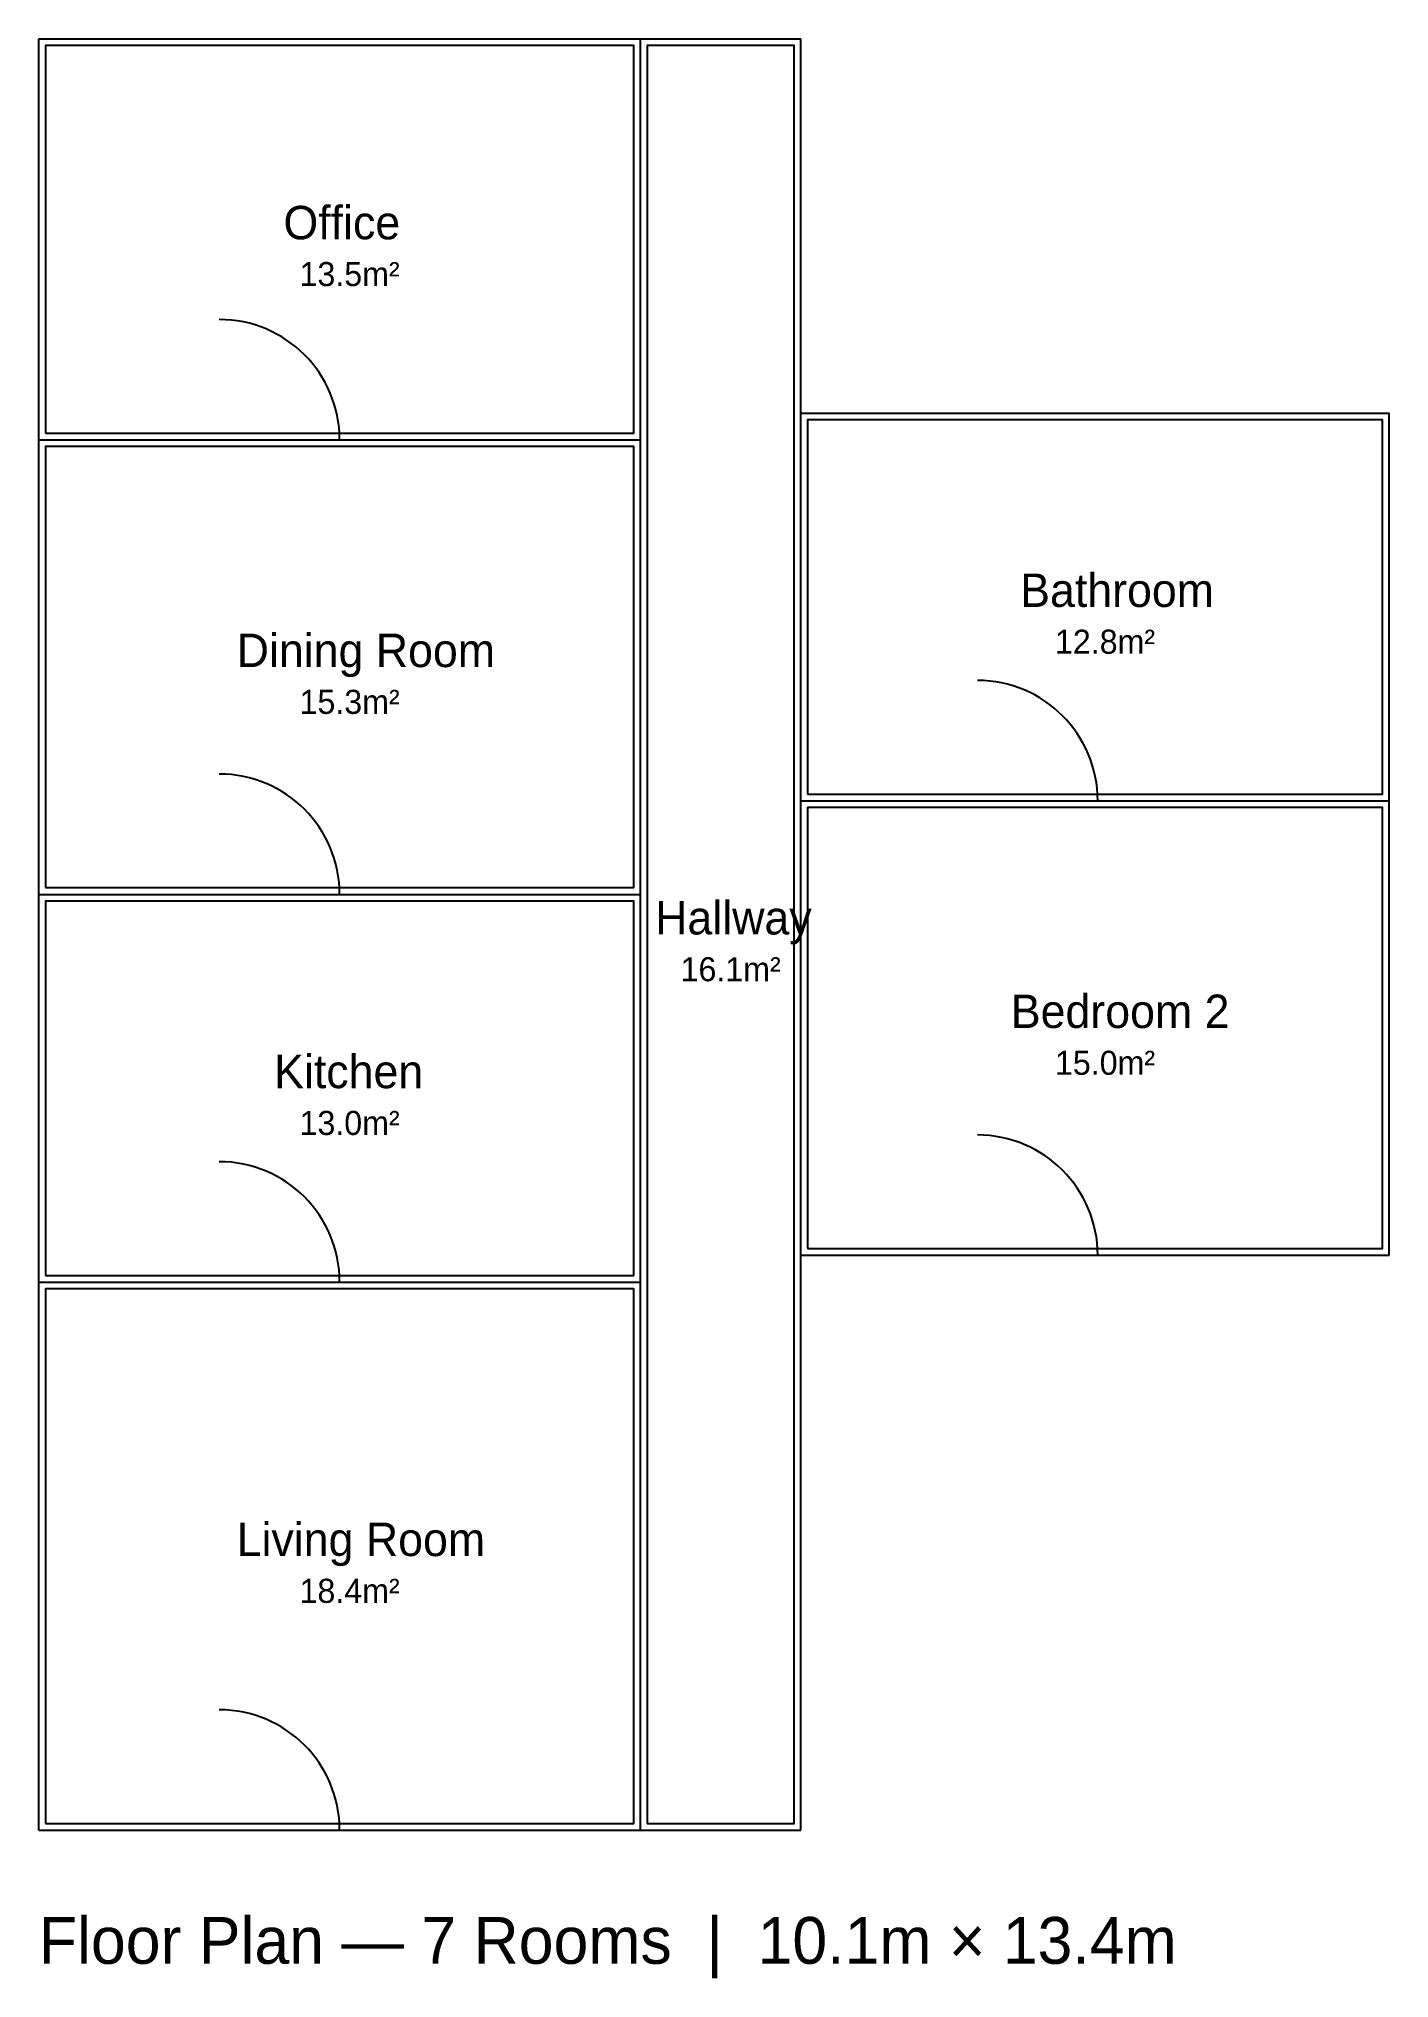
# Model space of a CAD drawing. Header units: metres. Extents: x 0 to 10.1, y -1.1 to 13.4.
import ezdxf

# ---------------------------------------------------------------- set-up
doc = ezdxf.new("R2010")
doc.units = ezdxf.units.M
for name, color, linetype in [('DOOR', 1, 'Continuous'), ('ROOM', 3, 'Continuous'), ('TEXT', 2, 'Continuous'), ('WALL', 7, 'Continuous'), ('WINDOW', 5, 'Continuous')]:
    doc.layers.add(name, color=color, linetype=linetype)

msp = doc.modelspace()

# ---------------------------------------------------------------- linework, layer by layer
at = {"layer": 'DOOR'}
for p, q in [((1.35, 10.4), (2.25, 10.4)), ((7.02, 7.7), (7.92, 7.7)), ((1.35, 7), (2.25, 7)), ((7.02, 4.3), (7.92, 4.3)), ((1.35, 4.1), (2.25, 4.1)), ((1.35, 0), (2.25, 0))]:
    msp.add_line(p, q, dxfattribs=at)
for centre in [(1.35, 10.4), (7.02, 7.7), (1.35, 7), (7.02, 4.3), (1.35, 4.1), (1.35, 0)]:
    msp.add_arc(centre, 0.9, 0, 90, dxfattribs=at)
at = {"layer": 'ROOM'}
for points in [[(0.05, 10.45), (4.45, 10.45), (4.45, 13.35), (0.05, 13.35)], [(4.55, 0.05), (5.65, 0.05), (5.65, 13.35), (4.55, 13.35)], [(5.75, 7.75), (10.05, 7.75), (10.05, 10.55), (5.75, 10.55)], [(0.05, 7.05), (4.45, 7.05), (4.45, 10.35), (0.05, 10.35)], [(5.75, 4.35), (10.05, 4.35), (10.05, 7.65), (5.75, 7.65)], [(0.05, 4.15), (4.45, 4.15), (4.45, 6.95), (0.05, 6.95)], [(0.05, 0.05), (4.45, 0.05), (4.45, 4.05), (0.05, 4.05)]]:
    msp.add_lwpolyline(points, close=True, dxfattribs=at)
at = {"layer": 'WALL'}
for p, q in [((0, 13.4), (4.5, 13.4)), ((0, 10.4), (0, 13.4)), ((4.5, 10.4), (4.5, 13.4)), ((4.5, 13.4), (5.7, 13.4)), ((4.5, 0), (4.5, 13.4)), ((5.7, 0), (5.7, 13.4)), ((5.7, 10.6), (10.1, 10.6)), ((5.7, 7.7), (5.7, 10.6)), ((10.1, 7.7), (10.1, 10.6)), ((0, 10.4), (4.5, 10.4)), ((0, 7), (0, 10.4)), ((4.5, 7), (4.5, 10.4)), ((5.7, 7.7), (10.1, 7.7)), ((5.7, 4.3), (5.7, 7.7)), ((10.1, 4.3), (10.1, 7.7)), ((0, 7), (4.5, 7)), ((0, 4.1), (0, 7)), ((4.5, 4.1), (4.5, 7)), ((5.7, 4.3), (10.1, 4.3)), ((0, 4.1), (4.5, 4.1)), ((0, 0), (0, 4.1)), ((4.5, 0), (4.5, 4.1)), ((0, 0), (4.5, 0)), ((4.5, 0), (5.7, 0))]:
    msp.add_line(p, q, dxfattribs=at)
at = {"layer": 'WINDOW'}
for p, q in [((1.65, 10.4), (2.85, 10.4)), ((1.65, 7), (2.85, 7)), ((7.3, 4.3), (8.5, 4.3)), ((1.65, 4.1), (2.85, 4.1)), ((1.65, 0), (2.85, 0))]:
    msp.add_line(p, q, dxfattribs=at)

# ---------------------------------------------------------------- texts
at = {"layer": 'TEXT'}
for s, height, p in [('Office', 0.25, (1.83, 11.9)), ('13.5m²', 0.18, (1.95, 11.55)), ('Bathroom', 0.25, (7.34, 9.15)), ('Dining Room', 0.25, (1.48, 8.7)), ('12.8m²', 0.18, (7.6, 8.8)), ('15.3m²', 0.18, (1.95, 8.35)), ('Hallway', 0.25, (4.61, 6.7)), ('16.1m²', 0.18, (4.8, 6.35)), ('Bedroom 2', 0.25, (7.27, 6)), ('Kitchen', 0.25, (1.76, 5.55)), ('15.0m²', 0.18, (7.6, 5.65)), ('13.0m²', 0.18, (1.95, 5.2)), ('Living Room', 0.25, (1.48, 2.05)), ('18.4m²', 0.18, (1.95, 1.7)), ('Floor Plan — 7 Rooms  |  10.1m × 13.4m', 0.35, (0, -1))]:
    msp.add_text(s, height=height, dxfattribs=at).set_placement(p)

doc.saveas('drawing.dxf')
